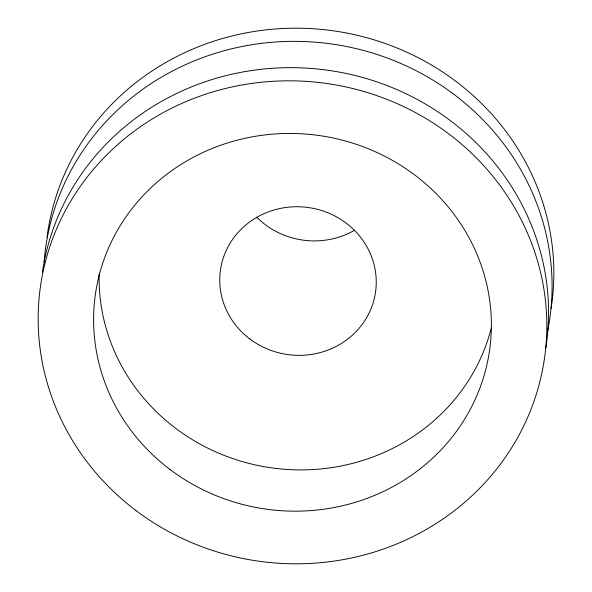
<?xml version="1.0" encoding="UTF-8"?>
<svg xmlns="http://www.w3.org/2000/svg" width="592" height="592" viewBox="0 0 592 592"><rect width="100%" height="100%" fill="white"/><g stroke="black" fill="none" stroke-linecap="round" stroke-linejoin="round"><path stroke-width="0.89" d="M354.208 230.466A78.322 74.229 7.6 0 1 256.795 217.279M491.353 327.872A199.075 188.678 7.6 0 1 272.209 467.946A199.075 188.678 7.6 0 1 99.153 273.948M44.082 262.145A254.553 241.255 7.6 0 1 331.268 43.926A254.553 241.255 7.6 0 1 547.378 332.393M47.663 232.686A254.553 241.255 7.6 0 1 335.886 31.184A254.553 241.255 7.6 0 1 551.085 308.484M47.042 237.177A254.553 241.255 7.6 0 1 47.53 233.581M42.395 272.15A254.553 241.255 7.6 0 1 330.617 70.648A254.553 241.255 7.6 0 1 545.817 347.948M249.809 338.935A78.322 74.229 7.6 0 0 375.491 292.426A78.322 74.229 7.6 0 0 268.694 211.758A78.322 74.229 7.6 0 0 249.809 338.935M170.015 469.471A199.075 188.678 7.6 0 0 489.443 351.248A199.075 188.678 7.6 0 0 218.004 146.217A199.075 188.678 7.6 0 0 170.015 469.471M135.886 510.482A254.553 241.255 7.6 0 0 544.337 359.314A254.553 241.255 7.6 0 0 197.247 97.14A254.553 241.255 7.6 0 0 135.886 510.482"/></g></svg>
